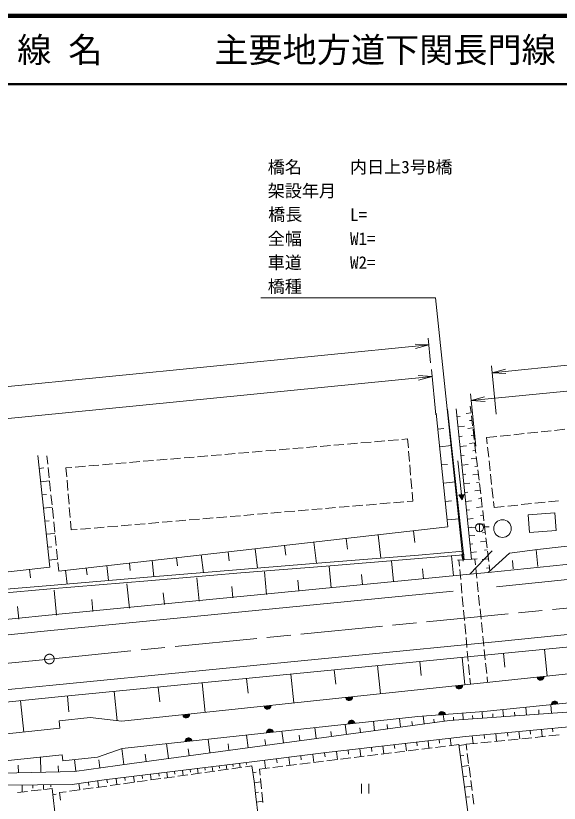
# Model space of a CAD drawing. Units: millimetres, scale not verified. Extents: x 40000 to 680000, y 20000 to 380000.
# Drawn here: x 187668 to 267245, y 264631 to 380000 of the extents above; entities that cross this region are included whole.
import ezdxf
from ezdxf.enums import TextEntityAlignment as Align

# ---------------------------------------------------------------- set-up
doc = ezdxf.new("R2010")
doc.units = ezdxf.units.MM
doc.header["$LTSCALE"] = 1000
doc.linetypes.add('CHAIN', pattern=[18.5, 12, -1.5, 3.5, -1.5])
for name, color, linetype, lineweight in [('M-BMK', 2, 'CHAIN', 13), ('M-STR-HTXT', 7, 'Continuous', 13), ('M-TTL', 2, 'Continuous', 140), ('M-TTL-LINE', 7, 'Continuous', 50), ('M-WORK', 1, 'Continuous', 13)]:
    doc.layers.add(name, color=color, linetype=linetype, lineweight=lineweight)
doc.layers.add('M-STR-STR1', color=7, linetype='Continuous')
doc.layers.add('M-TTL-TXT', color=7, linetype='Continuous')
doc.styles.add('ＭＳ ゴシック', font='')
doc.styles.get('ＭＳ ゴシック').set_extended_font_data('MS Gothic')

# ---------------------------------------------------------------- blocks, each defined once
blk = doc.blocks.new('open_arrow')
at = {"color": 0, "linetype": 'Continuous', "lineweight": -2}
blk.add_lwpolyline([(7.5, 1.25), (0, 0), (7.5, -1.25)], dxfattribs=at)

msp = doc.modelspace()

# ---------------------------------------------------------------- linework, layer by layer
at = {"layer": 'M-BMK'}
msp.add_lwpolyline([(92298, 275650), (192594, 285762), (291993, 295551), (377412, 304370)], dxfattribs=at)
msp.add_circle((192594, 285762), 700, dxfattribs=at)
at = {"layer": 'M-STR-HTXT'}
for p, q in [((257410, 327710), (400427, 342100)), ((254359, 323637), (408037, 338857)), ((248418, 329159), (248059, 332773)), ((88296, 315915), (248158, 331778)), ((249175, 321536), (248517, 328164)), ((258023, 321621), (257310, 328705)), ((88753, 311305), (248616, 327168)), ((255021, 316958), (254261, 324633))]:
    msp.add_line(p, q, dxfattribs=at)
at = {"layer": 'M-TTL'}
msp.add_line((680000, 380000), (40000, 380000), dxfattribs=at)
at = {"layer": 'M-TTL', "color": 7, "lineweight": 13}
msp.add_lwpolyline([(253195, 300100), (249116, 338697), (223529, 338697)], dxfattribs=at)
at = {"layer": 'M-TTL-LINE'}
msp.add_line((40000, 370000), (680000, 370000), dxfattribs=at)
at = {"layer": 'M-WORK'}
for p, q in [((253306, 300308), (250907, 322375)), ((252149, 322417), (254410, 300369)), ((254226, 322798), (254332, 321898)), ((252272, 321219), (252759, 321269)), ((254343, 321805), (253622, 321720)), ((254391, 321401), (254567, 319912)), ((252422, 319759), (253396, 319858)), ((254599, 319640), (253861, 319553)), ((254471, 320723), (254110, 320680)), ((249482, 319454), (250351, 319544)), ((254730, 318533), (254361, 318489)), ((254626, 319415), (254802, 317926)), ((258617, 318415), (260109, 318573)), ((260606, 318626), (262098, 318784)), ((262595, 318836), (264087, 318994)), ((264584, 319047), (266075, 319205)), ((266573, 319257), (268064, 319415)), ((236222, 317254), (237716, 317381)), ((238215, 317423), (239709, 317550)), ((240208, 317592), (241702, 317719)), ((242200, 317761), (243695, 317887)), ((244193, 317930), (245039, 318001)), ((245039, 318001), (245150, 316690)), ((252568, 318337), (253042, 318385)), ((254861, 317426), (254106, 317336)), ((254861, 317429), (255037, 315939)), ((256614, 318203), (258120, 318363)), ((256710, 317304), (256614, 318203)), ((222272, 316073), (223766, 316199)), ((224265, 316242), (225759, 316368)), ((226258, 316410), (227752, 316537)), ((228250, 316579), (229745, 316706)), ((230243, 316748), (231738, 316875)), ((232236, 316917), (233731, 317043)), ((234229, 317086), (235724, 317212)), ((245192, 316191), (245319, 314697)), ((249750, 316846), (251489, 317024)), ((252714, 316915), (253662, 317012)), ((254995, 316293), (254617, 316249)), ((256920, 315315), (256762, 316807)), ((192367, 314307), (192240, 315543)), ((208322, 314891), (209816, 315018)), ((210315, 315060), (211809, 315186)), ((212307, 315229), (213802, 315355)), ((214300, 315397), (215795, 315524)), ((216293, 315566), (217788, 315693)), ((218286, 315735), (219781, 315862)), ((220279, 315904), (221774, 316031)), ((252855, 315530), (253317, 315578)), ((255129, 315161), (254357, 315070)), ((255095, 315443), (255271, 313953)), ((192572, 312318), (192419, 313810)), ((195021, 313764), (195866, 313836)), ((196365, 313878), (197859, 314005)), ((198357, 314047), (199852, 314174)), ((200350, 314216), (201845, 314342)), ((202343, 314385), (203838, 314511)), ((204336, 314553), (205831, 314680)), ((206329, 314722), (207824, 314849)), ((245361, 314199), (245488, 312704)), ((250023, 314191), (250908, 314282)), ((252400, 314816), (252928, 309844)), ((252997, 314146), (253920, 314241)), ((255266, 314003), (254880, 313958)), ((257131, 313326), (256973, 314818)), ((191114, 313680), (191763, 313749)), ((195132, 312453), (195021, 313764)), ((253136, 312798), (253585, 312844)), ((255402, 312845), (254613, 312752)), ((255330, 313457), (255506, 311967)), ((257341, 311337), (257183, 312829)), ((191320, 311732), (192618, 311869)), ((192777, 310328), (192623, 311820)), ((195301, 310460), (195174, 311954)), ((245530, 312206), (245657, 310711)), ((250296, 311536), (252066, 311718)), ((253274, 311451), (254172, 311543)), ((255542, 311661), (255148, 311615)), ((255682, 310477), (254875, 310382)), ((255565, 311471), (255741, 309981)), ((257552, 309349), (257394, 310840)), ((191524, 309799), (192168, 309867)), ((192982, 308339), (192828, 309831)), ((195469, 308467), (195343, 309962)), ((245699, 310213), (245810, 308901)), ((253301, 309883), (252555, 309804)), ((252555, 309804), (253007, 309098)), ((252580, 309807), (252585, 309757)), ((252605, 309809), (252615, 309710)), ((252629, 309812), (252645, 309663)), ((252654, 309815), (252675, 309616)), ((252679, 309817), (252706, 309569)), ((252704, 309820), (252736, 309521)), ((252729, 309822), (252766, 309474)), ((252754, 309825), (252796, 309427)), ((252779, 309828), (252826, 309380)), ((252804, 309830), (252856, 309333)), ((252828, 309833), (252886, 309286)), ((252853, 309836), (252917, 309239)), ((252878, 309838), (252947, 309192)), ((252901, 310092), (252928, 309844)), ((252903, 309841), (252977, 309145)), ((252928, 309844), (253007, 309098)), ((252953, 309846), (253027, 309150)), ((252978, 309849), (253046, 309202)), ((253002, 309851), (253066, 309255)), ((253007, 309098), (253301, 309883)), ((253027, 309854), (253085, 309307)), ((253052, 309857), (253105, 309360)), ((253077, 309859), (253124, 309412)), ((253102, 309862), (253144, 309464)), ((253127, 309865), (253164, 309517)), ((253152, 309867), (253183, 309569)), ((253176, 309870), (253203, 309621)), ((253201, 309873), (253222, 309674)), ((253226, 309875), (253242, 309726)), ((253251, 309878), (253262, 309778)), ((253276, 309881), (253281, 309831)), ((253408, 310139), (253846, 310184)), ((255826, 309266), (255422, 309218)), ((255800, 309484), (255976, 307995)), ((236494, 308112), (235000, 307985)), ((238487, 308281), (236993, 308154)), ((240480, 308450), (238986, 308323)), ((242473, 308618), (240978, 308492)), ((244466, 308787), (242971, 308661)), ((245810, 308901), (244964, 308830)), ((250574, 308833), (251474, 308926)), ((253543, 308827), (254418, 308916)), ((255969, 308055), (255143, 307957)), ((257699, 307952), (257604, 308851)), ((259205, 308111), (257699, 307952)), ((261194, 308322), (259702, 308164)), ((263183, 308532), (261691, 308374)), ((265172, 308743), (263680, 308585)), ((267160, 308953), (265669, 308795)), ((191728, 307867), (193016, 308003)), ((193187, 306349), (193033, 307841)), ((195638, 306474), (195512, 307969)), ((222544, 306930), (221050, 306804)), ((224537, 307099), (223043, 306973)), ((226530, 307268), (225036, 307141)), ((228523, 307437), (227028, 307310)), ((230516, 307606), (229021, 307479)), ((232509, 307774), (231014, 307648)), ((234502, 307943), (233007, 307817)), ((253674, 307549), (254100, 307593)), ((256035, 307498), (256211, 306009)), ((262675, 306886), (266576, 307180)), ((262871, 304279), (262675, 306886)), ((266576, 307180), (266773, 304573)), ((191931, 305950), (192570, 306018)), ((193391, 304360), (193238, 305852)), ((195791, 304664), (195680, 305976)), ((208594, 305749), (207100, 305622)), ((210587, 305918), (209093, 305791)), ((212580, 306086), (211085, 305960)), ((214573, 306255), (213078, 306129)), ((216566, 306424), (215071, 306297)), ((218559, 306593), (217064, 306466)), ((220552, 306762), (219057, 306635)), ((250852, 306131), (252653, 306317)), ((253805, 306272), (254656, 306359)), ((256115, 306817), (255702, 306768)), ((196637, 304736), (195791, 304664)), ((198630, 304905), (197135, 304778)), ((200623, 305073), (199128, 304947)), ((202616, 305242), (201121, 305116)), ((204609, 305411), (203114, 305284)), ((206602, 305580), (205107, 305453)), ((253932, 305029), (254347, 305071)), ((254293, 305007), (254972, 304999)), ((256262, 305578), (255417, 305478)), ((255572, 305615), (255572, 304415)), ((256166, 305105), (256976, 305138)), ((256269, 305512), (256445, 304022)), ((192133, 304034), (193411, 304169)), ((193596, 302370), (193443, 303862)), ((236040, 303438), (236218, 301869)), ((240746, 303974), (241136, 300546)), ((245888, 304559), (246083, 302845)), ((254060, 303785), (254889, 303870)), ((256411, 304312), (255989, 304262)), ((256504, 303526), (256680, 302036)), ((266773, 304573), (262871, 304279)), ((227027, 302411), (227190, 300976)), ((231334, 302902), (231691, 299765)), ((254184, 302575), (254588, 302616)), ((256561, 303045), (255697, 302943)), ((192334, 302133), (192968, 302200)), ((193801, 300381), (193647, 301873)), ((218778, 301472), (218927, 300158)), ((222720, 301921), (223047, 299049)), ((246616, 300986), (253172, 301542)), ((254308, 301364), (255115, 301447)), ((256714, 301750), (256282, 301699)), ((256739, 301540), (256915, 300050)), ((264107, 299335), (263875, 301733)), ((192535, 300232), (193803, 300366)), ((207620, 300201), (207894, 297796)), ((211228, 300612), (211365, 299409)), ((214836, 301023), (215135, 298395)), ((233061, 299882), (246616, 300986)), ((233101, 299383), (246658, 300488)), ((242990, 297094), (242686, 300132)), ((246658, 300488), (253226, 301044)), ((251757, 297969), (251466, 300892)), ((252353, 300254), (255212, 300414)), ((252549, 300265), (252631, 299381)), ((254973, 299572), (254887, 300396)), ((256867, 300455), (255984, 300350)), ((260510, 298986), (260394, 300185)), ((189669, 298903), (189811, 297640)), ((193979, 298647), (193852, 299883)), ((197995, 299105), (198110, 298097)), ((201017, 299449), (201268, 297248)), ((204319, 299825), (204444, 298724)), ((206972, 297728), (220582, 298888)), ((220582, 298888), (233061, 299882)), ((220623, 298389), (233101, 299383)), ((233874, 296184), (233559, 299343)), ((247374, 297532), (247228, 298993)), ((252677, 298883), (252815, 297389)), ((255179, 297582), (255024, 299074)), ((257024, 299130), (256582, 299078)), ((256974, 299553), (257080, 298653)), ((258041, 296333), (291434, 299744)), ((192727, 296541), (206972, 297728)), ((194973, 298761), (195202, 296746)), ((207014, 297230), (220623, 298389)), ((214545, 294254), (214204, 297668)), ((224397, 295237), (224069, 298522)), ((238432, 296639), (238280, 298158)), ((182291, 295630), (192727, 296541)), ((192769, 296043), (207014, 297230)), ((204301, 293231), (203947, 296781)), ((229136, 295711), (228978, 297290)), ((252861, 296892), (252999, 295398)), ((255385, 295593), (255231, 297085)), ((182335, 295132), (192769, 296043)), ((192306, 289901), (251736, 295722)), ((193652, 292168), (193283, 295858)), ((209423, 293742), (209253, 295449)), ((219471, 294746), (219307, 296388)), ((198977, 292699), (198799, 294474)), ((253045, 294900), (253184, 293406)), ((255592, 293604), (255437, 295096)), ((188116, 291615), (187932, 293460)), ((255798, 291614), (255643, 293106)), ((253230, 292908), (253368, 291415)), ((253414, 290917), (253552, 289423)), ((256004, 289625), (255850, 291117)), ((258854, 288374), (292247, 291785)), ((91874, 279859), (192306, 289901)), ((253598, 288925), (253736, 287432)), ((256211, 287636), (256056, 289128)), ((193094, 281940), (258853, 288381)), ((253782, 286934), (253920, 285440)), ((256417, 285646), (256262, 287138)), ((259066, 286599), (259264, 284586)), ((265105, 287192), (265491, 283263)), ((246838, 285399), (247040, 283336)), ((253027, 286006), (253422, 281980)), ((256623, 283657), (256468, 285149)), ((234305, 284169), (234513, 282055)), ((240649, 284792), (241054, 280665)), ((253966, 284942), (254104, 283449)), ((221461, 282909), (221674, 280742)), ((227962, 283547), (228377, 279318)), ((254150, 282951), (254232, 282067)), ((256760, 282335), (256675, 283160)), ((92670, 271899), (193094, 281940)), ((208531, 281640), (208741, 279496)), ((214960, 282271), (215386, 277937)), ((202101, 281009), (202522, 276722)), ((188361, 279641), (188827, 275062)), ((195230, 280334), (195455, 278044)), ((259073, 277316), (259000, 278338)), ((262436, 277559), (262355, 278680)), ((264280, 277692), (264236, 278307)), ((266125, 277826), (266036, 279055)), ((244015, 275777), (243844, 277045)), ((247467, 276243), (247311, 277394)), ((248928, 276441), (248862, 276928)), ((250390, 276638), (250258, 277612)), ((251786, 276789), (251752, 277256)), ((253188, 276890), (253120, 277825)), ((254598, 276992), (254564, 277462)), ((256007, 277094), (255939, 278034)), ((257540, 277205), (257503, 277716)), ((260755, 277437), (260714, 277998)), ((236102, 274708), (235902, 276188)), ((240211, 275263), (240026, 276633)), ((242113, 275520), (242028, 276154)), ((245741, 276010), (245663, 276585)), ((221687, 272760), (221434, 274626)), ((226867, 273460), (226634, 275187)), ((229265, 273784), (229157, 274584)), ((231663, 274108), (231447, 275707)), ((233882, 274408), (233782, 275148)), ((238157, 274985), (238064, 275670)), ((256243, 274679), (256297, 274103)), ((257971, 274841), (258077, 273714)), ((259662, 274999), (259714, 274435)), ((261352, 275157), (261455, 274055)), ((263006, 275312), (263057, 274761)), ((264659, 275467), (264760, 274389)), ((265729, 274486), (267221, 274637)), ((266276, 275618), (266327, 275079)), ((216090, 272004), (215818, 274020)), ((224277, 273110), (224160, 273974)), ((246398, 273584), (246463, 273037)), ((248039, 273779), (248167, 272700)), ((249657, 273970), (249721, 273431)), ((251276, 274162), (251402, 273098)), ((253617, 273263), (255282, 273431)), ((254514, 274517), (254622, 273365)), ((255779, 273482), (257272, 273632)), ((257769, 273683), (259261, 273833)), ((259759, 273884), (261251, 274034)), ((261749, 274085), (263241, 274235)), ((263739, 274286), (265231, 274436)), ((203513, 270302), (203190, 272646)), ((210044, 271188), (209750, 273365)), ((213067, 271596), (212931, 272604)), ((218888, 272382), (218762, 273315)), ((236344, 272394), (236411, 271823)), ((238054, 272596), (238188, 271471)), ((239742, 272796), (239808, 272234)), ((241429, 272996), (241560, 271887)), ((243093, 273193), (243159, 272638)), ((244757, 273390), (244886, 272296)), ((245149, 272328), (246638, 272511)), ((247134, 272573), (248623, 272756)), ((249119, 272817), (250608, 273000)), ((251105, 273061), (252565, 273241)), ((252565, 273241), (253910, 263007)), ((252583, 273104), (253620, 273241)), ((253723, 272430), (253617, 273263)), ((191354, 269182), (191300, 271379)), ((206778, 270746), (206631, 271835)), ((225861, 271153), (225932, 270558)), ((227645, 271364), (227784, 270191)), ((229404, 271572), (229474, 270986)), ((231163, 271780), (231300, 270624)), ((232898, 271986), (232966, 271407)), ((234633, 272191), (234768, 271051)), ((235224, 271107), (236713, 271290)), ((237209, 271351), (238698, 271534)), ((239194, 271595), (240683, 271779)), ((241179, 271840), (242668, 272023)), ((243164, 272084), (244653, 272267)), ((252785, 271568), (253297, 271635)), ((253975, 270446), (253786, 271934)), ((188058, 269101), (188031, 270199)), ((193919, 269246), (193898, 270101)), ((196482, 269334), (196249, 271028)), ((199998, 269818), (199836, 270990)), ((216419, 269985), (216505, 269301)), ((217444, 270114), (217487, 269772)), ((218469, 270243), (218552, 269585)), ((219457, 270368), (219498, 270038)), ((220444, 270492), (220524, 269858)), ((221289, 269964), (222238, 270095)), ((221395, 270612), (221435, 270295)), ((224078, 270941), (224219, 269752)), ((225299, 269885), (226788, 270069)), ((227284, 270130), (228773, 270313)), ((229269, 270374), (230758, 270557)), ((231254, 270618), (232743, 270801)), ((233239, 270862), (234728, 271046)), ((252987, 270032), (254011, 270166)), ((207402, 268848), (207503, 268054)), ((208594, 268998), (208644, 268601)), ((209785, 269148), (209881, 268383)), ((210932, 269293), (210981, 268911)), ((212080, 269438), (212173, 268701)), ((213185, 269577), (213231, 269209)), ((213364, 268866), (214850, 269072)), ((214290, 269716), (214379, 269007)), ((215345, 269140), (216831, 269346)), ((215354, 269850), (215399, 269496)), ((217326, 269415), (218812, 269621)), ((219308, 269689), (220793, 269895)), ((222373, 269110), (222866, 269170)), ((223343, 269645), (224803, 269824)), ((223436, 268741), (223343, 269645)), ((254228, 268462), (254038, 269950)), ((198310, 267702), (198369, 267241)), ((199694, 267876), (199807, 266988)), ((201028, 268045), (201084, 267600)), ((202361, 268213), (202469, 267357)), ((203459, 267494), (204945, 267700)), ((203645, 268374), (203699, 267946)), ((204929, 268536), (205033, 267712)), ((205440, 267768), (206926, 267974)), ((206166, 268692), (206218, 268280)), ((207421, 268043), (208907, 268248)), ((209402, 268317), (210888, 268523)), ((211383, 268592), (212869, 268797)), ((222552, 267630), (223539, 267749)), ((223642, 266752), (223488, 268244)), ((253186, 268514), (253692, 268581)), ((254480, 266478), (254291, 267966)), ((188594, 267323), (188605, 266282)), ((189904, 266433), (191394, 266606)), ((190155, 267340), (190161, 266819)), ((191716, 267357), (191724, 266644)), ((191890, 266663), (192977, 266789)), ((192786, 267368), (192789, 267012)), ((192977, 266789), (194115, 257320)), ((195535, 266396), (197020, 266602)), ((196926, 267528), (197043, 266605)), ((197516, 266670), (199001, 266876)), ((199497, 266945), (200983, 267151)), ((201478, 267219), (202964, 267425)), ((238300, 267453), (238300, 266053)), ((239350, 266053), (239350, 267453)), ((253385, 266997), (254397, 267129)), ((187917, 266202), (189407, 266375)), ((193086, 265882), (193596, 265943)), ((194090, 266196), (195039, 266327)), ((194220, 265085), (194090, 266196)), ((222722, 266222), (223192, 266279)), ((223848, 264762), (223694, 266254)), ((253582, 265498), (254082, 265563)), ((254732, 264494), (254543, 265982)), ((222893, 264814), (223831, 264927))]:
    msp.add_line(p, q, dxfattribs=at)
for points in [[(256854, 298446), (291117, 301967), (348057, 307712), (390100, 311967), (398537, 312847), (409373, 313551), (426278, 313666), (440620, 313123), (449390, 312341), (459384, 311098), (470013, 309304), (476915, 307979), (486191, 305798), (489301, 307657), (490755, 311025), (490553, 312755), (481571, 318681), (470326, 326531), (447101, 342177)], [(259959, 301286), (264082, 301797), (288752, 304573), (288814, 306327), (317730, 310468), (315906, 328084)], [(249242, 321781), (250954, 305136), (193979, 298647)], [(190915, 315557), (192641, 299238), (134751, 292719)], [(91660, 281983), (191998, 292134), (254167, 298207), (257443, 301612)], [(254167, 298207), (256854, 298446), (259959, 301286)], [(92875, 269929), (193858, 280200), (292766, 289906), (332261, 293957), (334401, 291662), (337091, 271623)], [(143199, 270211), (194127, 275625), (194034, 276703), (198585, 277210), (203187, 276640), (288370, 285696)], [(143276, 266334), (194485, 271714), (194583, 270858), (199614, 271373), (203234, 272661), (246556, 277338), (256228, 278055), (288857, 281381), (288881, 280248), (293963, 280694), (296834, 282044), (301665, 282346), (305285, 282334), (309254, 281916), (312650, 281199), (315539, 280306), (317950, 279238), (320895, 277545), (322478, 276312), (324245, 274435), (327015, 270984), (329113, 267781)], [(185751, 269043), (196266, 269304), (204651, 270459), (251187, 276746), (272502, 278286), (281633, 278796), (288811, 279017), (302804, 280471), (306107, 280499), (309678, 280149), (313617, 279358), (317095, 277885), (319064, 276818), (320868, 275622), (323316, 273045), (325433, 270468), (327669, 267183), (328083, 266438)], [(185775, 267292), (195934, 267402), (200600, 268065), (222216, 270715), (232716, 272027), (253519, 274424), (274408, 276379), (278908, 276711), (284292, 276932), (290614, 276490), (299282, 277732), (304224, 278395), (306009, 278367), (309469, 277981), (313353, 277171), (315948, 275809), (318138, 274410), (320881, 272312), (322500, 270729), (324396, 268208), (326273, 265116)], [(222238, 270095), (222576, 267864), (222802, 265632), (223140, 262769), (223253, 261011)]]:
    msp.add_lwpolyline(points, dxfattribs=at)
for centre, radius in [((258940, 304871), 1288), ((255572, 305015), 600)]:
    msp.add_circle(centre, radius, dxfattribs=at)
for centre, radius, start, end in [((264522, 283160), 500, 186.06842, 6.06842), ((264522, 283160), 400, 186.06842, 6.06842), ((264522, 283160), 300, 186.06842, 6.06842), ((264522, 283160), 200, 186.06842, 6.06842), ((264522, 283160), 100, 186.06842, 6.06842), ((252589, 281892), 500, 186.06842, 6.06842), ((252589, 281892), 400, 186.06842, 6.06842), ((252589, 281892), 300, 186.06842, 6.06842), ((252589, 281892), 200, 186.06842, 6.06842), ((252589, 281892), 100, 186.06842, 6.06842), ((236477, 280179), 500, 186.06842, 6.06842), ((236477, 280179), 400, 186.06842, 6.06842), ((236477, 280179), 300, 186.06842, 6.06842), ((236477, 280179), 200, 186.06842, 6.06842), ((236477, 280179), 100, 186.06842, 6.06842), ((266573, 279110), 500, 5.81884, 185.81884), ((266573, 279110), 400, 5.81884, 185.81884), ((266573, 279110), 300, 5.81884, 185.81884), ((266573, 279110), 200, 5.81884, 185.81884), ((266573, 279110), 100, 5.81884, 185.81884), ((224544, 278910), 500, 186.06842, 6.06842), ((224544, 278910), 400, 186.06842, 6.06842), ((224544, 278910), 300, 186.06842, 6.06842), ((224544, 278910), 200, 186.06842, 6.06842), ((224544, 278910), 100, 186.06842, 6.06842), ((250111, 277558), 500, 4.64669, 184.64669), ((212611, 277642), 500, 186.06842, 6.06842), ((212611, 277642), 400, 186.06842, 6.06842), ((212611, 277642), 300, 186.06842, 6.06842), ((212611, 277642), 200, 186.06842, 6.06842), ((212611, 277642), 100, 186.06842, 6.06842), ((250111, 277558), 400, 4.64669, 184.64669), ((250111, 277558), 300, 4.64669, 184.64669), ((250111, 277558), 200, 4.64669, 184.64669), ((250111, 277558), 100, 4.64669, 184.64669), ((236826, 276287), 500, 6.16085, 186.16085), ((236826, 276287), 400, 6.16085, 186.16085), ((236826, 276287), 300, 6.16085, 186.16085), ((236826, 276287), 200, 6.16085, 186.16085), ((236826, 276287), 100, 6.16085, 186.16085), ((224895, 274999), 500, 6.16085, 186.16085), ((224895, 274999), 400, 6.16085, 186.16085), ((224895, 274999), 300, 6.16085, 186.16085), ((224895, 274999), 200, 6.16085, 186.16085), ((224895, 274999), 100, 6.16085, 186.16085), ((212964, 273712), 500, 6.16085, 186.16085), ((212964, 273712), 400, 6.16085, 186.16085), ((212964, 273712), 300, 6.16085, 186.16085), ((212964, 273712), 200, 6.16085, 186.16085), ((212964, 273712), 100, 6.16085, 186.16085)]:
    msp.add_arc(centre, radius, start, end, dxfattribs=at)

# ---------------------------------------------------------------- block references
at = {"layer": 'M-STR-HTXT', "xscale": 267, "yscale": 267}
for p, rotation in [((248158, 331778), 185.7), ((257410, 327710), 5.7), ((248616, 327168), 185.7), ((254359, 323637), 5.7)]:
    msp.add_blockref('open_arrow', p, dxfattribs=dict(at, rotation=rotation))
at = {"layer": 'M-TTL', "color": 7, "lineweight": 13, "xscale": 133, "yscale": 133, "rotation": 96}
msp.add_blockref('open_arrow', (253195, 300100), dxfattribs=at)

# ---------------------------------------------------------------- texts
at = {"layer": 'M-STR-STR1', "style": 'ＭＳ ゴシック'}
for s, p in [('橋名', (224562, 356382)), ('内日上3号B橋', (236607, 356382)), ('架設年月', (224562, 352882)), ('橋長', (224630, 349433)), ('L=', (236607, 349382)), ('全幅', (224562, 345882)), ('W1=', (236607, 345882)), ('車道', (224562, 342382)), ('W2=', (236607, 342382)), ('橋種', (224562, 338882))]:
    msp.add_text(s, height=1833, dxfattribs=at).set_placement(p, align=Align.BOTTOM_LEFT)
at = {"layer": 'M-TTL-TXT', "style": 'ＭＳ ゴシック'}
for s, p in [('路 線 名', (180380, 375000)), ('主要地方道下関長門線', (216734, 375000))]:
    msp.add_text(s, height=3666, dxfattribs=at).set_placement(p, align=Align.MIDDLE_LEFT)

doc.saveas('drawing.dxf')
